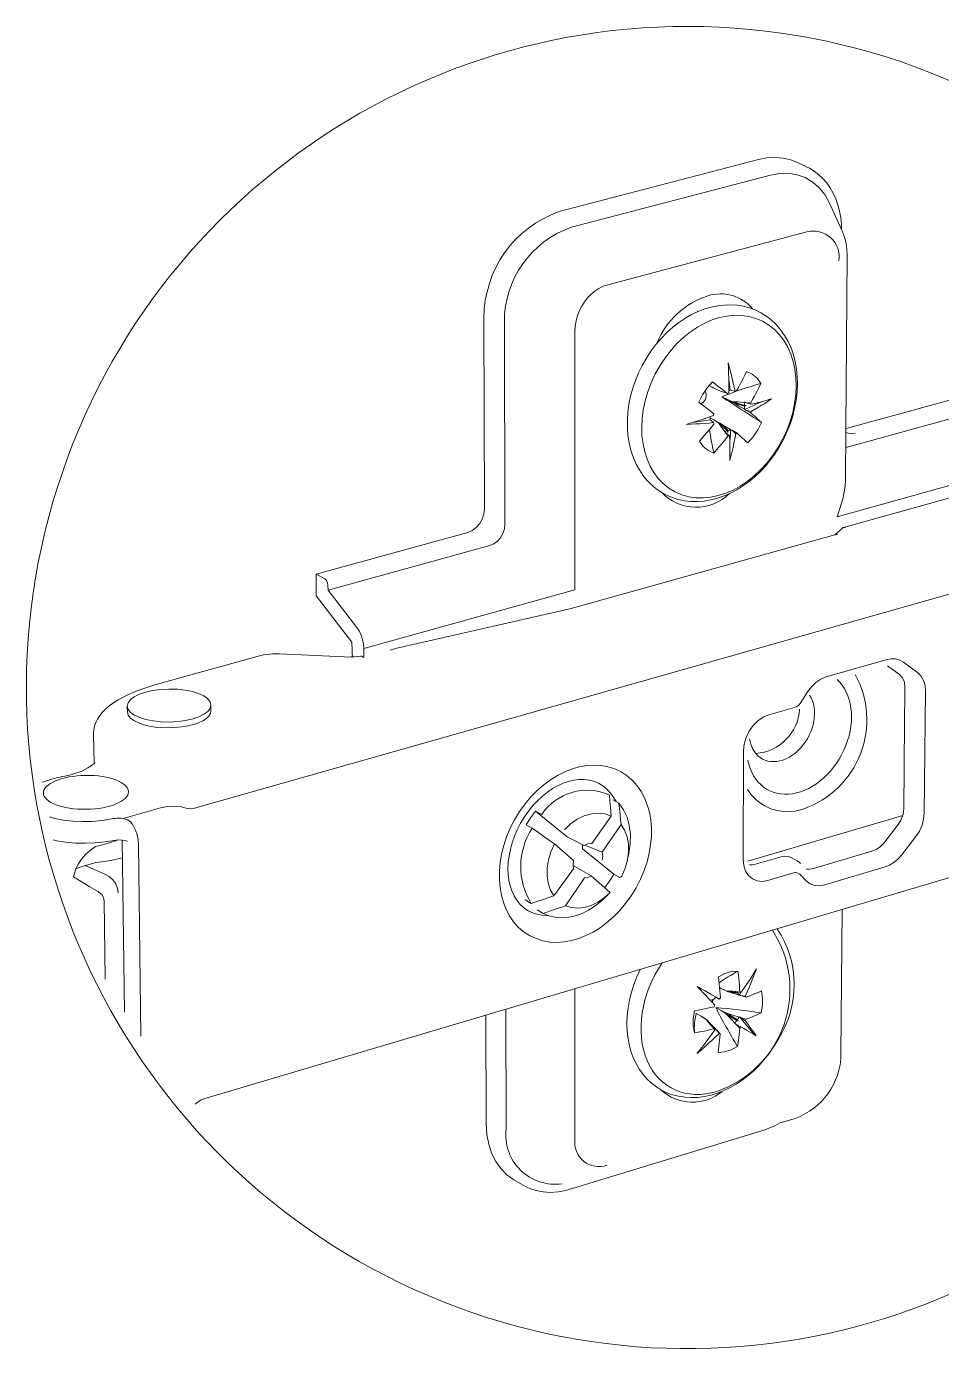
# Model space of a CAD drawing. Header units: metres. Extents: x -11.5 to 7.4, y -3.8 to 5.9.
# Drawn here: x 5.1606 to 5.2639, y -2.3535 to -2.2043 of the extents above; entities that cross this region are included whole.
import ezdxf

# ---------------------------------------------------------------- set-up
doc = ezdxf.new("R2010")
doc.units = ezdxf.units.M
doc.header["$MEASUREMENT"] = 0
doc.layers.add('PDF22_Geometry_Num_Penna__7_Num_Penna__7', color=7, linetype='Continuous', lineweight=18)

msp = doc.modelspace()

# ---------------------------------------------------------------- linework, layer by layer
at = {"layer": 'PDF22_Geometry_Num_Penna__7_Num_Penna__7', "color": 7, "linetype": 'Continuous', "lineweight": 18, "flags": 128}
for points in [[(5.309429101466435, -2.28652973230662, 0.02552120501062965), (5.309814852431836, -2.27890316544926, 8.3911293102145), (5.301573539220083, -2.312986540184213)], [(5.210421816424319, -2.261403830890151), (5.210915675940534, -2.261198670344858), (5.211371451762711, -2.26085591709853), (5.211763345259406, -2.260407512313908), (5.212060643774144, -2.259886625659991), (5.212247376725548, -2.259317827261962), (5.212302659507213, -2.258749028863935), (5.212247253874921, -2.23719820351248, -0.3195067604526954), (5.220753431213893, -2.225188326322155), (5.243226496214163, -2.219328351465584)], [(5.212899836399831, -2.262885900841297), (5.213355612222006, -2.262700396396153), (5.213773304350148, -2.262393269831343), (5.214118514608995, -2.262002604840904), (5.214380186442211, -2.261533315449875), (5.214548491799729, -2.261012428795957), (5.214603774581393, -2.260471886041892), (5.214548860351609, -2.237636043143272, -0.3194679545841014), (5.222114001896005, -2.226959095244224), (5.244596894946342, -2.221070864743689)], [(5.222495453089497, -2.23869943816127), (5.222533536783533, -2.238110983663094), (5.22263673130931, -2.23750533007729), (5.222792751604233, -2.236937760185521), (5.223028624806005, -2.236371418800011), (5.223287839626705, -2.235865274221205), (5.223594966191515, -2.235381242755065), (5.223940176450363, -2.23493529498296), (5.224321013390725, -2.234543401486263), (5.224750990581461, -2.23417853512727), (5.225196938353566, -2.233882465118792), (5.225700625919853, -2.233622021791834), (5.226214141536213, -2.233445116890504), (5.248704405624109, -2.227489318545711, -0.538307408949159), (5.252319899545059, -2.230751002663992)], [(5.242609908922651, -2.236203973396877, 0.305698458338222), (5.237496865871694, -2.234701510241825, 0.2206795742495322), (5.231795122621312, -2.240014185559908)], [(5.242024402839496, -2.251277253795241), (5.242638655969115, -2.250605260871436), (5.24316199963555, -2.249832530434376), (5.243572320726136, -2.248993460659314, -0.004651419292253984), (5.239099452286872, -2.246087920505588), (5.23972316491469, -2.246403646614212), (5.239629798438987, -2.246365562920175)], [(5.24200523814185, -2.290419060272745, 0.3509979152321566), (5.24826767164895, -2.29261698082115, 0.4649187037788237), (5.254155902149485, -2.277421586900618)], [(5.247867055757812, -2.281361160772746, -0.3768416921457132), (5.242926617836281, -2.286347299127122), (5.242593692640027, -2.285870638698537), (5.242350448400698, -2.285310439844323), (5.242201799143329, -2.284677759120815)], [(5.224405411770736, -2.296501640463491), (5.226622865568665, -2.293428532056004), (5.226577410837072, -2.292897817352012), (5.226522128055406, -2.292326561941465), (5.226464388261222, -2.291712308811846), (5.226399277429481, -2.291051372444376, 0.3694348428056833), (5.21876853365084, -2.293248678739651), (5.218078113133149, -2.292866613293028), (5.2216481523225, -2.295737632420869)], [(5.222346066728372, -2.299352020686178), (5.220120013386632, -2.302425743346795), (5.219561043038679, -2.3026124762982), (5.218956617959133, -2.302818865349752), (5.218294453085402, -2.303032625438859), (5.21758560497382, -2.303266041628115, -0.2916424093685726), (5.217686956740208, -2.29478615432309), (5.218387205307975, -2.295280013839303), (5.219040770637889, -2.29573701816774), (5.219645195717435, -2.296155938802141), (5.220203920364138, -2.296547586597586), (5.222356263330324, -2.298430886693)], [(5.245676383396336, -2.328048698395751), (5.247372704839094, -2.327525723281193, 0.3131476000605552), (5.252543487684232, -2.320286627297999), (5.252663881297638, -2.303945037037596)], [(5.226137851297516, -2.332828324847948, -0.5593269646315887), (5.222514617787141, -2.329874627248859), (5.222514617787141, -2.312899127758689)], [(5.221070631530029, -2.33491346852175, -0.4960148738410002), (5.214754880851279, -2.328672656724819), (5.214726625207318, -2.315209456629814)], [(5.236013813115541, -2.315384518771756), (5.235874991908247, -2.316262900747112), (5.235865163858174, -2.317099513509654), (5.236003985065466, -2.317884529009308, -0.07732258184840334), (5.236210619818269, -2.315674814800814), (5.236824872947892, -2.316029853109735)], [(5.239591469043697, -2.315742259794446), (5.239025127658188, -2.315367565385378), (5.238408417516052, -2.315014984088976, 0.01650723422357851), (5.240868009897675, -2.319427164319035), (5.240925749691858, -2.319058612441263), (5.240971204423449, -2.318719544713713), (5.241009288117485, -2.318405047111348), (5.241044914799003, -2.318079492952649), (5.241084226999298, -2.317728140162507), (5.241119853680818, -2.317344846209624), (5.241175136462481, -2.317277278365366), (5.241242581456113, -2.317212536085504), (5.241577963664888, -2.317400497543168), (5.241875262179622, -2.317565117381906), (5.242136934012843, -2.317728508714385), (5.242396148833542, -2.317872243946716), (5.242677476766907, -2.318030721254158), (5.242964947231568, -2.318201483624192), (5.242768386230093, -2.317911556147012), (5.242574282241129, -2.317630228213645), (5.242386320783465, -2.317371013392946), (5.242192216794507, -2.317109341559728), (5.2419784567054, -2.31683169914514), (5.241736440972328, -2.316514744530255)], [(5.241820470800462, -2.316346684873992), (5.242137425415345, -2.316223834248068), (5.24243472393008, -2.316104669140922), (5.242706223813371, -2.315991646565072), (5.242965438634073, -2.315881081001741), (5.243243081048661, -2.315758230375816), (5.243552664625989, -2.315619409168522, 0.01176958535522304), (5.238408417516052, -2.315014984088976)]]:
    msp.add_lwpolyline(points, format="xyb", dxfattribs=at)
for points in [[(5.247698996101549, -2.219684004027633), (5.246878353920376, -2.219355992856416), (5.246012257007612, -2.219160660361197), (5.245108076400813, -2.219086949985642), (5.244167040606234, -2.219142232767308), (5.243226004811659, -2.219328965718713)], [(5.248733152670574, -2.220186094535785), (5.247698750400298, -2.219683635475755)], [(5.248733275521204, -2.220186463087662), (5.24897529125427, -2.220308085207327), (5.249515834008337, -2.220631182353507), (5.25002689261218, -2.221025532862723), (5.250501096028247, -2.221471480634826), (5.250931073218981, -2.221965340151041), (5.25132173820942, -2.22251571095518), (5.251668176974524, -2.223110307984652), (5.251955647439186, -2.22374421721442), (5.252197663172257, -2.224414981631964), (5.252385624629921, -2.22513242928736), (5.252524445837214, -2.225879361092977), (5.25259815621277, -2.226649634517521), (5.252617812312916, -2.227230717978141), (5.251218543683644, -2.224185250961486)], [(5.251219035086146, -2.224185250961486), (5.250717804532375, -2.223281070354687), (5.250093723352682, -2.222496054855032), (5.249356619597139, -2.22185354608145), (5.248517549822081, -2.221360915071495), (5.247614597721538, -2.221035360912797), (5.246645306282998, -2.220874426592836), (5.245630560112867, -2.220885483149169), (5.244596157842587, -2.221070987594314)], [(5.252682677443405, -2.227370521990442), (5.252617566611665, -2.227230472276889)], [(5.252682800294028, -2.227370399139816), (5.252805650919953, -2.227657869604479), (5.252914987977027, -2.227955168119215), (5.253063637234394, -2.228468683735576), (5.25316683176017, -2.229000626945827), (5.253222114541835, -2.229542398206152), (5.253241770641987, -2.230090311997773), (5.253093121384616, -2.249693586376456)], [(5.246038669892185, -2.250912510286873), (5.246448990982772, -2.250057469930442), (5.246794201241618, -2.249182773473864), (5.247091499756353, -2.248287192410878), (5.247315087895535, -2.247383011804077), (5.247483393253052, -2.246487430741093), (5.247586587778828, -2.245593078184366), (5.247634499522938, -2.244707325171455), (5.24761484342279, -2.243843685271209), (5.24753130499716, -2.242984959396001), (5.247382655739795, -2.242155717671014), (5.247176266688241, -2.241346132046175), (5.246907223817468, -2.240570944596596), (5.246571841608695, -2.239853496941199), (5.246187319149556, -2.239164304929766), (5.245734000339896, -2.238531624206258), (5.245240140823681, -2.237952997758156), (5.24470696910717, -2.237451767204387), (5.244128342659067, -2.237005819432283), (5.243504261479375, -2.236611468923067), (5.242851924655719, -2.236295742814443), (5.242202044844582, -2.236053727081373), (5.241520223870703, -2.235875593673783), (5.240812604265383, -2.235765028110451), (5.240104984660059, -2.23571711636634), (5.239377708954589, -2.235735543960229), (5.238641833705307, -2.235820310892117), (5.237907186962278, -2.235970188655743), (5.237179911256812, -2.236182720238592), (5.236424379907378, -2.236472647715773), (5.23567990511428, -2.2368154009621), (5.23495385791507, -2.23723555010276), (5.23492437376485, -2.237255206202908)], [(5.23638813897273, -2.236492058114669), (5.236359883328767, -2.236434318320485), (5.23634022722862, -2.236380264045078)], [(5.234924496615474, -2.237254960501657), (5.234254960704188, -2.23770090827376), (5.233554712136423, -2.238252507584159), (5.232885176225137, -2.23884833311989), (5.232241438945293, -2.239500669943546), (5.231644384903305, -2.240198461498794), (5.23108541455535, -2.240946621810671), (5.230574355951505, -2.241727951791547), (5.230108752079255, -2.242548593972719), (5.22969843098867, -2.243385206735261), (5.229333564629675, -2.244251303648024), (5.229036266114939, -2.245137056660937), (5.228794250381869, -2.246038780255218), (5.228606288924205, -2.246934361318204), (5.228487123817057, -2.24782871387493), (5.228431841035395, -2.248734122987989), (5.228439212072947, -2.249618647494642), (5.228449040123023, -2.249832407583749)], [(5.222505035438317, -2.267881252992616), (5.222495207388246, -2.238699315310644)], [(5.239891101720326, -2.24564872951791), (5.239891101720326, -2.245044304438364), (5.239891101720326, -2.244493933634224), (5.239881273670251, -2.243973046980307), (5.239862846076363, -2.243452160326389), (5.23983581893866, -2.242872305372028), (5.239797735244624, -2.242248224192335), (5.239966040602139, -2.242836678690511), (5.240104861809435, -2.243375992938317), (5.240233854966654, -2.243867395442013), (5.240346877542503, -2.244353883920671), (5.240467271155909, -2.244868628043293), (5.240590121781835, -2.245444797478876)], [(5.239881765072754, -2.244093440593713), (5.240050070430273, -2.245321946852953), (5.240010758229976, -2.245379686647136)], [(5.240589630379329, -2.245444551777624), (5.240663340754885, -2.24543472372755), (5.240738279636696, -2.24543472372755), (5.24096186777588, -2.245044058737112), (5.241158428777355, -2.244681649390636), (5.241332876666171, -2.244354866725679), (5.241511010073758, -2.244019484516906), (5.241697743025162, -2.243657075170431), (5.241894304026642, -2.2432541251174)], [(5.241894304026642, -2.243253265163019), (5.24252821325641, -2.243553020690273), (5.243068756010475, -2.244008796512451), (5.243504875732505, -2.244597251010627), (5.243310771743545, -2.244998972557398), (5.243122810285881, -2.245369981447688), (5.24294590538455, -2.245705363656461), (5.242767771976961, -2.246032146321418), (5.242573667988003, -2.24638472761782), (5.242359907898893, -2.246775392608258)], [(5.253093367085869, -2.249693832077707), (5.253111794679755, -2.249693832077707), (5.253128993767387, -2.249684004027633), (5.274829328330592, -2.2437294341891)], [(5.238046131020202, -2.244400567158522), (5.237431877890579, -2.2450823881324), (5.23689870617407, -2.245855118569462), (5.236488385083485, -2.246691731332004)], [(5.237179911256812, -2.245417770341172), (5.237318732464106, -2.245686813211946), (5.237338388564252, -2.246032023470792), (5.237235194038476, -2.246384604767194), (5.237021433949369, -2.246684360294449), (5.236741334522261, -2.246888292333482)], [(5.237635809929616, -2.244829930096127), (5.238111241851941, -2.245071945829197)], [(5.238175984131804, -2.245091970481222), (5.238110873300064, -2.245072314381074), (5.237997850724213, -2.245007203549335)], [(5.23799821927609, -2.245007694951838), (5.238698467843856, -2.245350448198166)], [(5.239740118301066, -2.245732145092912), (5.239442819786328, -2.245499957409915), (5.239173776915555, -2.245275140764475), (5.238912105082338, -2.245072437231701), (5.23865043324912, -2.244875876230222), (5.238372790834532, -2.2446535165973), (5.238046008169574, -2.244400444307896)], [(5.238698836395734, -2.245350571048792), (5.238986306860395, -2.245456222587087), (5.2393327456255, -2.245575387694233)], [(5.239303138624654, -2.245547623452774), (5.239416161200504, -2.245612734284514), (5.239740486852943, -2.24573189939166)], [(5.239891347421578, -2.245389023294706), (5.239956458253317, -2.245379195244633), (5.240011741034984, -2.245379195244633)], [(5.240049701878396, -2.245321946852951), (5.240170095491798, -2.24538951469721)], [(5.240589507528703, -2.245444183225746), (5.240169358388044, -2.245388900444081)], [(5.253074325238851, -2.25178843524971), (5.253231574040033, -2.251768779149562), (5.253409707447622, -2.251733152468045), (5.276189899012698, -2.245456713989591)], [(5.236488876485991, -2.246691977033255), (5.236808288113391, -2.246945049322659), (5.237095758578054, -2.247167408955582), (5.23735743041127, -2.247371340994615), (5.237616645231968, -2.247577730046168), (5.237888145115264, -2.247792718641534), (5.238185443629998, -2.24802613483079)], [(5.240431153071889, -2.246786694865843), (5.239630166990864, -2.246365317218924)], [(5.240337540894934, -2.246655858949234), (5.239723287765313, -2.24640401516609)], [(5.239891347421578, -2.24564811526478), (5.239816408539765, -2.245686198958817), (5.239740241151692, -2.245731653690408)], [(5.241623664097732, -2.246720846930348), (5.241258797738736, -2.246692591286386), (5.240925872542483, -2.246672935186238), (5.240337418044307, -2.246655736098608)], [(5.240337786596186, -2.246656104650486), (5.240971695825952, -2.246852665651964), (5.241662116343646, -2.247063968728554), (5.241837792738718, -2.247063968728554)], [(5.240431153071889, -2.246786326313965), (5.241017150557544, -2.246963231215296), (5.241662116343646, -2.247159792216774), (5.241662116343646, -2.247325640561771), (5.241642460243499, -2.247492717413028)], [(5.240431521623766, -2.246786940567095), (5.240980663921643, -2.247102666675719), (5.241642828795374, -2.247493331666158), (5.241678455476896, -2.247522815816379)], [(5.241661747791767, -2.246663107136163), (5.241623664097732, -2.246720846930348), (5.241649462729177, -2.246889152287864), (5.241661747791767, -2.247063600176676)], [(5.241837301336211, -2.247063968728554), (5.241661624941141, -2.247159792216774)], [(5.241662116343646, -2.24666322998679), (5.24178250995705, -2.246730797831048)], [(5.2436536478405, -2.246629568915286), (5.241679438281901, -2.247522692965753)], [(5.24236027645077, -2.246775884010762), (5.24178165000267, -2.246730429279169)], [(5.2417822642558, -2.246730429279169), (5.242386689335346, -2.246934361318204), (5.242369490247716, -2.246853279905094), (5.242360890703901, -2.246775884010762)], [(5.242386566484718, -2.246934729870082), (5.242834971269341, -2.246833992356823), (5.243217036715963, -2.246738168868603), (5.243579446062441, -2.24664603089916), (5.243934484371362, -2.246552664423458), (5.244306721767909, -2.24645315541646), (5.244697386758348, -2.246330304790536), (5.244306721767909, -2.246588291104976), (5.243934484371362, -2.246833992356823), (5.243579446062441, -2.247056351989746), (5.24322686476604, -2.247270112078854), (5.242844799319418, -2.247493700218035), (5.242396394534794, -2.247745544001179)], [(5.238165664679224, -2.249012748207586), (5.237626350431418, -2.249060659951695), (5.23712511987765, -2.249096286633213), (5.236657058992879, -2.249135598833509), (5.236171799020479, -2.249161397464953), (5.235642312822749, -2.249189653108915), (5.235063686374644, -2.249216680246619), (5.235642312822749, -2.249050831901622), (5.236163199476664, -2.248882526544106), (5.236649687955325, -2.248725277742923), (5.237115291827575, -2.248575399979296), (5.237606694331269, -2.248398495077965), (5.238157065135409, -2.248200705570228)], [(5.237756080692394, -2.248695302190197), (5.237794164386429, -2.248649847458606), (5.237774508286282, -2.248499969694978), (5.237756080692394, -2.248342720893796)], [(5.237765417339963, -2.248480682146708), (5.238175738430551, -2.248695670742075), (5.238724880728428, -2.249040881000921)], [(5.238185320779371, -2.24802613483079), (5.238165664679224, -2.248110901762677), (5.238157065135409, -2.248201811225861)], [(5.241791600903369, -2.247586943843112), (5.241678578327519, -2.247523061517631)], [(5.241791232351494, -2.247587558096241), (5.242369858799593, -2.247920483292495), (5.242387057887223, -2.247829573829311), (5.242395657431036, -2.247746035403683)], [(5.242396271684166, -2.247745912553057), (5.24179184660462, -2.247587435245615)], [(5.243572075024884, -2.248992969256811), (5.243365685973332, -2.248807464811666), (5.243171581984372, -2.248633016922854), (5.242993448576781, -2.248463483059079), (5.242806715625377, -2.248295177701563), (5.242602783586346, -2.248119501306492), (5.242369367397091, -2.247920483292495)], [(5.235845876309902, -2.248983509758615), (5.237756203543018, -2.248696039293953)], [(5.238184952227494, -2.252443720488388), (5.237552271503986, -2.252143964961134), (5.237001900699848, -2.251688189138956), (5.236563323965301, -2.25110096314704), (5.236870450530107, -2.250755752888194), (5.237151778463472, -2.250437569767051), (5.23741222179043, -2.250139042746055), (5.237655466029763, -2.249842972737579), (5.23791468085046, -2.249524789616436), (5.238204608327642, -2.249170979813775)], [(5.237700675060102, -2.249796780902231), (5.237775613941915, -2.250250099711891), (5.237868980417616, -2.250811527072363), (5.237932862743099, -2.251148137787395), (5.237997973574837, -2.251519146677685), (5.238083969012985, -2.251946666855901), (5.238185935032501, -2.252442983384633)], [(5.237755834991141, -2.248695425040823), (5.237878685617066, -2.248760535872563)], [(5.237878685617066, -2.248759675918182), (5.238166156081727, -2.249012748207584), (5.238185812181875, -2.249096286633213), (5.238204239775765, -2.249169997008768)], [(5.23822365017466, -2.248724786340419), (5.238873529985797, -2.249067539586747)], [(5.238725126429681, -2.249041126702173), (5.239024881956938, -2.249471103892906), (5.239200558352008, -2.249713119625977), (5.239406947403561, -2.24998216249675)], [(5.239406333150431, -2.249981671094247), (5.239564810457871, -2.249964472006618), (5.239723287765313, -2.249923931300063), (5.239190116048803, -2.24945832742781), (5.238725740682813, -2.249040635299669)], [(5.23976947960066, -2.250113735517115), (5.239797735244624, -2.249899975428008), (5.239312475272225, -2.249458941680941), (5.238873898537674, -2.249067048184243)], [(5.238873898537674, -2.249067416736121), (5.239425497848075, -2.249394199401078), (5.240085205709287, -2.249776264847702)], [(5.239490854381065, -2.250092113806953), (5.239377831805218, -2.250038059531546), (5.239406087449179, -2.249981548243621)], [(5.239768988198158, -2.250113489815863), (5.239723533466567, -2.249924299851941)], [(5.240085697111789, -2.249776387698328), (5.239946875904494, -2.249842727036327), (5.239798226647128, -2.249900466830511)], [(5.239994541947352, -2.25115489457182), (5.240123535104575, -2.249813365736731)], [(5.240244051568604, -2.249872456887801), (5.2401236579552, -2.249813488587357)], [(5.25309299853399, -2.249693586376456), (5.253047543802397, -2.255562160776842)], [(5.238185443629998, -2.252442983384633), (5.23849257019481, -2.252086716569454), (5.238772669621914, -2.251778361498384), (5.239015913861245, -2.251481062983649), (5.23926775764439, -2.251181307456394), (5.239535572008903, -2.250856981803955), (5.239816899942268, -2.250514228557627), (5.239891838824082, -2.250504400507554), (5.239965549199638, -2.250504400507554)], [(5.239965672050262, -2.250504646208805), (5.239490240127937, -2.2500918681057)], [(5.239490608679814, -2.2500918681057), (5.239817391344772, -2.250514474258879)], [(5.240672923103705, -2.250290517567819), (5.240570957084188, -2.250848259409514), (5.240467762558414, -2.251342118925729), (5.240365796538898, -2.251797894747907), (5.240254002469305, -2.252256127582603), (5.240123780805826, -2.252757358136372), (5.239982502586013, -2.253280701802808), (5.240002158686162, -2.25279421332415), (5.240010758229976, -2.252329837958157), (5.240010758229976, -2.251902317779942), (5.240002158686162, -2.251480940133022), (5.239994787648605, -2.251015336260771), (5.239965303498385, -2.250504277656928)], [(5.24082230946483, -2.250207101992817), (5.241045897604012, -2.250411034031851), (5.241252286655564, -2.250586710426922), (5.241446390644525, -2.250755015784438), (5.241623295545855, -2.250912264585621), (5.241811257003516, -2.251090397993211), (5.242025017092626, -2.251277130944615)], [(5.254155902149485, -2.250207101992817), (5.253800863840565, -2.250262384774483), (5.253458110594236, -2.250232900624262), (5.253138698966834, -2.25012110655467)], [(5.25209483719836, -2.25963195631245), (5.280290284354161, -2.251787943847207)], [(5.253047420951772, -2.25556252932872), (5.253009337257735, -2.256176782458339), (5.252915970782034, -2.256819291231921), (5.252785749118555, -2.257453200461689), (5.252617443761039, -2.258106765791605), (5.252395084128116, -2.258821756434482), (5.252095328600861, -2.25963257056558)], [(5.26914502986909, -2.256289805034189), (5.252821867202577, -2.260836506699634), (5.252756756370836, -2.260862305331079), (5.25270147358917, -2.260911445581448)], [(5.210421939274942, -2.261404322292655), (5.19330639007122, -2.266100901721727), (5.194302708647463, -2.266650044019607)], [(5.222075549650091, -2.269975979015246), (5.251852084361532, -2.261657763133936)], [(5.252701350738544, -2.260911445581448), (5.251852452913411, -2.261657148880806), (5.251920020757668, -2.26163503576814)], [(5.252142748942468, -2.261646338025725), (5.25202972636662, -2.261629138938096), (5.251919160803288, -2.261635281469392)], [(5.253037715752324, -2.260846703301587), (5.252934521226548, -2.260827047201438), (5.252821498650698, -2.260836875251512)], [(5.212899590698578, -2.262885655140046), (5.194647673205058, -2.267907788727816), (5.194637845154984, -2.267374617011306)], [(5.277353540141451, -2.264786031472463), (5.179591469043698, -2.292504818199681)], [(5.193306021519343, -2.266101147422979), (5.193325677619491, -2.268550788903902), (5.197349035618499, -2.273768254986892)], [(5.194302217244958, -2.266650412571485), (5.194470522602478, -2.266818717929), (5.194589687709621, -2.267080389762218), (5.194637599453733, -2.267375231264436)], [(5.197908497368958, -2.272128936234563), (5.194648041756937, -2.267907788727816)], [(5.222505403990198, -2.267881375843242), (5.19869081015484, -2.274504253086802), (5.198655183473324, -2.273999337014255), (5.198551988947548, -2.273488278410412), (5.198383683590029, -2.272984590844123), (5.198167466488405, -2.272518986971871), (5.197908251667705, -2.272128321981433)], [(5.201654090102751, -2.274681403689385), (5.202054583143262, -2.274578209163608), (5.202409621452183, -2.274475014637833), (5.202753603204771, -2.274393933224723), (5.203108641513692, -2.274296881230243), (5.203489478454056, -2.274205971767059), (5.203907170582198, -2.274112605291357), (5.222075549650091, -2.269976224716498)], [(5.197395104603221, -2.275444797478876), (5.197369305971776, -2.275099587220029), (5.197359477921704, -2.274765433517516), (5.197349649871628, -2.273767886435015)], [(5.175109141106237, -2.278604392727014), (5.186895430157382, -2.275334109064918)], [(5.186895061605503, -2.275333371961163), (5.187053538912943, -2.275287917229571), (5.187380321577901, -2.275220349385313), (5.187715703786674, -2.275166295109906), (5.18806091404552, -2.275129439922129), (5.188423323391996, -2.275099955771907), (5.188788189750991, -2.275088899215574), (5.189150599097465, -2.275099955771907), (5.196463896858717, -2.275445166030754)], [(5.198337983157186, -2.275353028061311), (5.197973116798192, -2.275405853830458), (5.19759227985783, -2.27543410947442), (5.197210214411207, -2.275453765574568), (5.196835520002137, -2.275463593624642), (5.196464511111849, -2.275445166030754)], [(5.198486755265181, -2.275389023294706), (5.19845849962122, -2.275371824207078), (5.198429015470996, -2.275360767650743), (5.198411816383368, -2.275360767650743), (5.198383560739405, -2.275353396613188), (5.198363904639256, -2.275353396613188), (5.198338106007814, -2.275353396613188)], [(5.198486632414555, -2.275389146145332), (5.198700392503664, -2.275511996771256), (5.198690564453587, -2.27450462163868)], [(5.250875913287942, -2.277709303066532), (5.257743263277089, -2.275752292595563)], [(5.257743017575836, -2.275751924043686), (5.258244248129607, -2.275659786074243), (5.258729508102007, -2.27567944217439), (5.259185283924182, -2.275802292800315), (5.259585776964697, -2.276032023470792)], [(5.257807882706327, -2.276452172611452), (5.259159239591487, -2.277448491187695)], [(5.259585776964697, -2.276032146321418), (5.261179149582931, -2.277216426355325)], [(5.248769147903971, -2.279396656413597), (5.24920772463852, -2.278818029965495), (5.249718783242363, -2.278322941943022), (5.250287581640391, -2.277951933052732), (5.250876036138568, -2.277708688813402)], [(5.259158748188986, -2.27744775408394), (5.259494130397757, -2.277811391936674), (5.259698062436792, -2.278296651909074), (5.259763173268531, -2.278862993294583)], [(5.261179026732304, -2.277216917757829), (5.261572148735262, -2.277597754698192), (5.261860847706181, -2.278100213758222), (5.262037752607513, -2.278688668256398), (5.262093035389178, -2.279339776573794)], [(5.248006122666357, -2.280587447530678), (5.248769025053347, -2.279397024965475)], [(5.259727423736388, -2.282582541695682), (5.259753222367831, -2.279739778211803)], [(5.259753713770333, -2.279739163958673), (5.259763541820409, -2.278863238995835)], [(5.262093158239805, -2.279339285171291), (5.261951880019991, -2.293072756643328)], [(5.171987506701511, -2.280997154368134), (5.171997334751582, -2.28165071969805)], [(5.181426857395001, -2.280886097402298), (5.181436685445075, -2.281538434225955)], [(5.244390260193537, -2.281985119101814), (5.247307962559232, -2.281158334389346)], [(5.247307962559232, -2.281157842986843), (5.247567177379933, -2.281036220867178), (5.247809193113, -2.280850716422032), (5.24800575411448, -2.280587816082556)], [(5.171997089050331, -2.281650351146172), (5.172090455526034, -2.282013988998907), (5.172361955409327, -2.282356742245235), (5.172807903181431, -2.282674925366377)], [(5.24155892181787, -2.286020885014042), (5.241633860699682, -2.285283781258498), (5.241846392282532, -2.284536849452881), (5.242183002997564, -2.283841514910152), (5.242628950769667, -2.28319654912405), (5.243170722029991, -2.282657234876244), (5.243766547565723, -2.282249370798177), (5.244390628745414, -2.28198524195244)], [(5.259679389141651, -2.287977035530629), (5.259727300885759, -2.282582664546308)], [(5.168195967833618, -2.285786854571657), (5.168167712189655, -2.284156626765646), (5.168167712189655, -2.284127142615424)], [(5.168196459236123, -2.28575933603145), (5.168168203592161, -2.284126651212921)], [(5.168241913967714, -2.287501972160181), (5.168196459236123, -2.285786977422283), (5.168196459236123, -2.28575995028458)], [(5.241503761886831, -2.298308404618954), (5.241559044668495, -2.286020885014042)], [(5.167524589162944, -2.287977035530629), (5.167207634548062, -2.288163768482034), (5.166845225201586, -2.288338216370846), (5.166425076060927, -2.288506521728361), (5.165960700694932, -2.288657627998248), (5.165455784622385, -2.288797677711801), (5.164926298424655, -2.288907014768873), (5.164712538335545, -2.288954926512984)], [(5.16824203681834, -2.287501357907051), (5.168103215611046, -2.287604552432827), (5.167909111622087, -2.287733545590048), (5.167730978214495, -2.287846568165898), (5.167524589162944, -2.287976789829377)], [(5.168335648995294, -2.287417328078919), (5.168307393351331, -2.287455411772956), (5.168242282519591, -2.287500866504548)], [(5.258999902329665, -2.294358388443622), (5.259336513044696, -2.293806789133224), (5.259558872677619, -2.293204821066196), (5.259633811559434, -2.292590567936577), (5.259679266291027, -2.287977526933132)], [(5.164712538335545, -2.288955417915487), (5.164014746780298, -2.289094239122781), (5.163352581906567, -2.289272372530371), (5.16273832877695, -2.28946647651933), (5.162418917149544, -2.289600383701588)], [(5.227162302667095, -2.291777173942334), (5.226771637676658, -2.291143264712566), (5.226306033804406, -2.290574466314539), (5.225785147150487, -2.290092891860917), (5.225188093108498, -2.289708369401775)], [(5.180625502762098, -2.325337262230983), (5.294254960704187, -2.291611079896085)], [(5.226790433822423, -2.291573119052674), (5.227479625833857, -2.291956413005557)], [(5.171541190377527, -2.29368000728727), (5.175742681784127, -2.292494498747104), (5.176488385083486, -2.292326193389588), (5.177232859876584, -2.292281967164255), (5.177952764544498, -2.292337249945921), (5.178632128505859, -2.292504326797178)], [(5.179591346193073, -2.292504695349055), (5.179097486676859, -2.29257840572461), (5.178631882804606, -2.292504695349055)], [(5.218078113133149, -2.292866613293028), (5.217501943697567, -2.293603717048571), (5.216998256131276, -2.294404703129595)], [(5.226622497016784, -2.2934280406535), (5.225924705461537, -2.293173739857837), (5.225170402618364, -2.293082830394654), (5.224376787574897, -2.293146712720134), (5.223568430456318, -2.293380128909389), (5.222776043919106, -2.293772022406087), (5.222020512569674, -2.294303965616337), (5.221322721014426, -2.294963673477549)], [(5.225588463298383, -2.297487762437783), (5.227730978214497, -2.294368585045574), (5.227675695432831, -2.293829270797767), (5.227620412651165, -2.293248187337147), (5.227552844806906, -2.292633934207527), (5.227479134431354, -2.291957027258686)], [(5.228589949790958, -2.297638868707669), (5.228748427098401, -2.296546726643205), (5.228768083198547, -2.295484068728963), (5.228645232572621, -2.294479150608905), (5.228393388789478, -2.293538114814328), (5.227992895748967, -2.292691674001712), (5.227479380132603, -2.291957027258686)], [(5.261951634318738, -2.293073002344579), (5.261876695436927, -2.293753594812198), (5.26169241949804, -2.294442786823631), (5.261395120983305, -2.295112322734917), (5.260994627942793, -2.295719204826981)], [(5.17020961244314, -2.29373516721831), (5.169165382122785, -2.293903472575826), (5.16807446856458, -2.294006667101602), (5.16695652786867, -2.294032465733046), (5.165857014766654, -2.293987011001454), (5.164796813864928, -2.29386416037553), (5.163807866326241, -2.29367005638657), (5.163226782865621, -2.293504208041572)], [(5.171541190377527, -2.293679884436644), (5.171299174644458, -2.293660228336496), (5.171075586505276, -2.293650400286422), (5.17086182641617, -2.293660228336496), (5.170655437364616, -2.29367005638657), (5.170441677275511, -2.293697083524274), (5.170209489592512, -2.29373516721831)], [(5.173244268604712, -2.296585424590371), (5.173198813873119, -2.296065766442713), (5.17309807635986, -2.295541194270017), (5.172928542496088, -2.2950203076161), (5.172704954356906, -2.294543647187515), (5.172546477049465, -2.294304088466963), (5.172378171691946, -2.294107527465485), (5.172201266790617, -2.29395519268934), (5.172015762345472, -2.293838484594712), (5.171803230762626, -2.29374511811901), (5.171541558929405, -2.29368000728727)], [(5.216998378981906, -2.294405071681473), (5.217687570993338, -2.294785908621837)], [(5.2278077598557, -2.300181262411165), (5.22817999725225, -2.299296737904513), (5.228431841035395, -2.298382729247638), (5.228551006142538, -2.297481005653357), (5.228542406598725, -2.296592795627927), (5.228402356885171, -2.295767239421718), (5.228122257458065, -2.2950203076161), (5.227731592467627, -2.294369199298703)], [(5.252757002072089, -2.29533738508161), (5.259511329485386, -2.293361947016753)], [(5.259000393732169, -2.294358879846126), (5.257378765469973, -2.296457168536906)], [(5.171393032522666, -2.29611797795873), (5.170943399231781, -2.296100778871101), (5.170497451459678, -2.296156061652767), (5.1694630491894, -2.296334195060357), (5.168373364137453, -2.296443532117429), (5.167255423441546, -2.296485301330243), (5.166147310795711, -2.296457045686281), (5.165064996781322, -2.296362450704319), (5.164040422561115, -2.296191688334285), (5.163622730432975, -2.296094636339805)], [(5.170972883382003, -2.296100533169849), (5.170535535153716, -2.296250410933477), (5.170125214063129, -2.29638923214077), (5.16973454907269, -2.296508397247917), (5.169334056032179, -2.296631247873841), (5.168885651247555, -2.296751641487246), (5.168402848287673, -2.296864664063096), (5.167786138145539, -2.29729464125383), (5.167255423441546, -2.297766387657378), (5.166816846706997, -2.298272532236185), (5.166444609310446, -2.298830274077879), (5.166137482745635, -2.299483839407794), (5.16592372265653, -2.300267626401189)], [(5.171392541120161, -2.296117732257478), (5.171745122416564, -2.296185300101736), (5.172016622299854, -2.296297094171328)], [(5.171589224972264, -2.309983391003009), (5.171392663970785, -2.296117240854974)], [(5.221648520874377, -2.295737386719618), (5.222550244468659, -2.296223875198277), (5.223539192007346, -2.29675090438349)], [(5.24204356753714, -2.298488503636559), (5.252757370623968, -2.29533738508161)], [(5.260994259390912, -2.295719327677607), (5.259372631128718, -2.297824987405944)], [(5.173530387712487, -2.318251852380821), (5.173245374260345, -2.296585915992875)], [(5.220204043214762, -2.296547340896335), (5.219803550174252, -2.297433093909246), (5.21953205029096, -2.29834710256612), (5.219383401033591, -2.299259882716735), (5.219373572983518, -2.300154235273461), (5.21949642360944, -2.300990848036003), (5.219748267392585, -2.301757435941769), (5.220120504789135, -2.302425743346795)], [(5.223361672852887, -2.296649306915851), (5.223371500902958, -2.296872895055033), (5.223361672852887, -2.297106311244288)], [(5.223361672852887, -2.297106434094915), (5.226893628348199, -2.299959025628869)], [(5.223539192007346, -2.296751150084742), (5.223975311729376, -2.296558274602042), (5.22440528892011, -2.296501763314116)], [(5.225598168497831, -2.29840496521093), (5.22564608024194, -2.297939361338678), (5.225588340447759, -2.297487271035278), (5.224573594277626, -2.297079406957211), (5.22364238653312, -2.296698570016847)], [(5.228422012985318, -2.298421181493552), (5.228590318342835, -2.297638623006417)], [(5.257378274067468, -2.296456677134403), (5.257006036670921, -2.296857170174915), (5.256595715580334, -2.29715446868965), (5.256149767808228, -2.29734857267861), (5.249327872550673, -2.29935226638743)], [(5.167236627295779, -2.298998210883517), (5.166677656947826, -2.299183715328662), (5.166192396975426, -2.299379047823882)], [(5.171419322556611, -2.298140713514568), (5.170488114812105, -2.298364301653749), (5.169481968185792, -2.298531378505006), (5.168429138321622, -2.298645629587116), (5.168391054627586, -2.298654229130931), (5.168316115745775, -2.298671428218559), (5.168056900925071, -2.298747595606632), (5.167676063984709, -2.298860618182482), (5.1672362587439, -2.298998210883517)], [(5.170972146278249, -2.302073776303523), (5.170898435902693, -2.301550432637087), (5.170694503863661, -2.301049202083318), (5.170375092236258, -2.300602025804954), (5.169947572058042, -2.300228559902146), (5.169453712541829, -2.299949688981298), (5.1672362587439, -2.298998825136647)], [(5.222301103399285, -2.298980274692132), (5.223287593925454, -2.299547844583901), (5.224350251839695, -2.300170697257335)], [(5.222346680981502, -2.29935226638743), (5.222301226249911, -2.298903861602808), (5.222356509031577, -2.298430886693001)], [(5.244287065667761, -2.300674876226127), (5.243662984488067, -2.300778070751903), (5.243078215508669, -2.300722787970237), (5.242545043792161, -2.300499199831056), (5.242099096020056, -2.300126962434506), (5.241772313355101, -2.299613446818144), (5.241568381316064, -2.298997965182265), (5.241503270484325, -2.298308773170832)], [(5.242909787300528, -2.298849438775523), (5.242564577041682, -2.298913321101003), (5.24222796632665, -2.29890349305093)], [(5.242910278703032, -2.29884894737302), (5.24580586795606, -2.298001278054145), (5.246198989959018, -2.297938624234923), (5.246571227355565, -2.297963194360107), (5.24690660956434, -2.298097101542365)], [(5.246907223817468, -2.298097224392991), (5.247605015372717, -2.298467004777022)], [(5.248006122666357, -2.298774008491206), (5.247931183784544, -2.298711354671985), (5.24785747340899, -2.298646243840245), (5.247773934983362, -2.298579904502246), (5.247689168051474, -2.298522164708062), (5.247605629625847, -2.298466881926397)], [(5.257527046175465, -2.299156565340333), (5.250707607930426, -2.301178686643041)], [(5.259372262576839, -2.297824987405944), (5.258971769536327, -2.298281991734381), (5.25851599371415, -2.298664057181004), (5.258030733741752, -2.298963812708259), (5.257527046175465, -2.299156688190959)], [(5.168794250381866, -2.30199883742171), (5.168707026437461, -2.301931269577451), (5.168623488011834, -2.301888271858378), (5.167702108317405, -2.301355100141868), (5.166790556673048, -2.300814557387802), (5.165924459760287, -2.300266643596182)], [(5.223594351938386, -2.300395882454654), (5.221442008972197, -2.303527344909455)], [(5.224350251839695, -2.300170328705458), (5.223968186393073, -2.300331263025418), (5.223594720490263, -2.300396373857157)], [(5.226492889606435, -2.302043677900171), (5.224350374690321, -2.300170205854831)], [(5.225869054127992, -2.301495518407299), (5.226418196425875, -2.3007510436142), (5.226893628348199, -2.29995988558325)], [(5.226893628348199, -2.299959148479494), (5.227582820359633, -2.300341213926118)], [(5.227582206106502, -2.300340722523615), (5.227649773950759, -2.300292810779504), (5.227705056732427, -2.300257184097986), (5.227760339514093, -2.30021787189769), (5.227808251258203, -2.300181016709913)], [(5.247185603335812, -2.299827206907252), (5.244287557070265, -2.300674876226127)], [(5.247883763442939, -2.299975979015246), (5.247679831403904, -2.299846985858026), (5.247447643720907, -2.299790474570101), (5.247185971887689, -2.299827329757878)], [(5.2486299581448, -2.300722296567734), (5.24788425484544, -2.299976593268375)], [(5.250707976482303, -2.301178195240537), (5.250119521984127, -2.301281389766314), (5.249560551636174, -2.301233478022203), (5.249056864069887, -2.301049202083318), (5.248630572397929, -2.30072241941836)], [(5.249328241102551, -2.29935226638743), (5.248975659806149, -2.29941737721917), (5.248639049091116, -2.299410006181615)], [(5.169379387913146, -2.302977834059698), (5.16930444903133, -2.302605596663148), (5.16911034504237, -2.302260386404302), (5.168793390427487, -2.301998714571083)], [(5.221442131822826, -2.303527099208203), (5.222114124746629, -2.303740859297311), (5.222831572402024, -2.303805970129051), (5.223584646738937, -2.303731031247237), (5.224350006138444, -2.303507443108055), (5.225103080475357, -2.30314503376158), (5.225830356180827, -2.302648717232847), (5.226492521054556, -2.302043063647042)], [(5.226276918206063, -2.302260263553675), (5.225700748770478, -2.302809405851556)], [(5.169506538310975, -2.311804651532332), (5.169378773660014, -2.302977834059698)], [(5.216897641468647, -2.302874516683295), (5.217586833480079, -2.303265181673733)], [(5.225701240172979, -2.302809774403433), (5.224900254091958, -2.303479310314719), (5.224052584773082, -2.304038280662672), (5.223166831760171, -2.304468257853407), (5.222272479203445, -2.304745900267994), (5.221386726190534, -2.304884721475289), (5.220520629277768, -2.304867522387659), (5.219699987096597, -2.304700445536402), (5.218937084709609, -2.304393318971593), (5.219634876264857, -2.304151303238522), (5.220288441594773, -2.303927715099341), (5.220883038624244, -2.303722554554049), (5.221442008972197, -2.303527222058829)], [(5.217166315787543, -2.304067027709139), (5.217919390124457, -2.304402409917912), (5.218740032305627, -2.304608798969463), (5.219597529674576, -2.304671452788685)], [(5.218248506951305, -2.304002162578651), (5.218937698962739, -2.304392827569089)], [(5.171663672451574, -2.315557246751805), (5.171588733569759, -2.309983513853636)], [(5.229912068227151, -2.310710543857853), (5.229892412127002, -2.310727742945483), (5.229511575186638, -2.31155698467047), (5.229174964471607, -2.312414482039419), (5.228897322057017, -2.313280578952182), (5.228673733917837, -2.31415650391502), (5.228515256610395, -2.315034885890376), (5.228412062084619, -2.315907125334437), (5.228373978390582, -2.316774450753459), (5.228383806440657, -2.316941527604716)], [(5.238708418744556, -2.311566935571169), (5.239433237437508, -2.311183641618286), (5.240178940736865, -2.310960053479105), (5.240906216442335, -2.310904770697439), (5.240961499224001, -2.311343347431988), (5.241009410968111, -2.311742611966241), (5.241045037649631, -2.312107478325235), (5.241074521799851, -2.31247111617797), (5.241100320431293, -2.312853181624593), (5.241138404125333, -2.313273330765253)], [(5.240906216442335, -2.310904770697439), (5.240664200709267, -2.311043591904734), (5.240440612570085, -2.311176270580731), (5.2400573186172, -2.311401087226172), (5.239750192052393, -2.311586591671317), (5.239490977231691, -2.311742611966241), (5.239267389092511, -2.311881433173534), (5.239080656141107, -2.312004283799459), (5.238782129120111, -2.312229100444899)], [(5.241258920589363, -2.313327876443163), (5.241595531304393, -2.312853673027097), (5.24189528683165, -2.312413867786289), (5.242163101196162, -2.312003546695703), (5.242434601079456, -2.311585854567562), (5.242713472000302, -2.311127621732866), (5.243003399477482, -2.310633762216652), (5.24279701042593, -2.311205017627198), (5.24260290643697, -2.311723447268597), (5.242406345435494, -2.312209935747255), (5.242211012940272, -2.312685367669581), (5.241996024344907, -2.313189055235869), (5.241744180561763, -2.313735740521231)], [(5.238317630903492, -2.314770142791511), (5.237971192138385, -2.314391762863664), (5.237645637979687, -2.314045324098559), (5.237348339464953, -2.313727140977416), (5.237028927837549, -2.313392987274903), (5.236686174591222, -2.313028120915909), (5.2363041091446, -2.312630084887915), (5.23676971301685, -2.312899127758689), (5.23720583273888, -2.313153428554351), (5.237597726235578, -2.313373331174755), (5.237971192138385, -2.313587091263863), (5.238372913685158, -2.313810679403044), (5.238809033407188, -2.314062523186188)], [(5.2363041091446, -2.312639544386112), (5.238372913685158, -2.313822595913759), (5.238372913685158, -2.313877878695425)], [(5.238808664855311, -2.314061786082433), (5.238866404649494, -2.313997903756952), (5.238931515481235, -2.313932792925213), (5.23890325983727, -2.313512643784553), (5.238866404649494, -2.313121978794114), (5.238838149005531, -2.312759569447639), (5.238800065311494, -2.312394703088645), (5.238753382073643, -2.312004038098207), (5.238707927342052, -2.311566689869918)], [(5.237981388740339, -2.314110434930298), (5.238139866047778, -2.314165717711965)], [(5.238084583266115, -2.314251958851363), (5.237981388740339, -2.314110680631551)], [(5.238139743197154, -2.314165717711965), (5.238250308760486, -2.314017068454596), (5.238371930880149, -2.313878247247302)], [(5.238372422282655, -2.313822473063133), (5.238492815896061, -2.313887583894872)], [(5.238809156257815, -2.314062400335562), (5.238492201642929, -2.313886723940491)], [(5.238837903304281, -2.312769151796461), (5.23903200729324, -2.312882174372311)], [(5.239600928541893, -2.313153060002473), (5.239032130143865, -2.312881560119181)], [(5.240579925179881, -2.313215345269817), (5.240292454715219, -2.313189546638373), (5.240040610932075, -2.313169890538225), (5.239600805691268, -2.313152691450596)], [(5.239601419944398, -2.313152937151848), (5.240178817886241, -2.313253674665105), (5.240812727116007, -2.313364240228437), (5.240915921641783, -2.31326104570266)], [(5.239740118301066, -2.313215345269817), (5.239611125143846, -2.313152691450596)], [(5.239740118301066, -2.313215590971069), (5.240281889561391, -2.313308957446771), (5.240867887047045, -2.313412151972547), (5.240961253522748, -2.313503061435731), (5.241046020454636, -2.313606255961507)], [(5.239740732554194, -2.313215959522946), (5.240337786596184, -2.313392864424277), (5.241045406201508, -2.313606624513385), (5.241093317945616, -2.313586968413237)], [(5.240579925179881, -2.313160062488151), (5.240579925179881, -2.313215345269817), (5.240702775805804, -2.313280456101556), (5.24081211286288, -2.313363994527185)], [(5.240579925179881, -2.313160185338777), (5.240692947755733, -2.313227753183035)], [(5.240692579203852, -2.313227507481784), (5.241258920589363, -2.313328244995041), (5.241193809757625, -2.313299989351079), (5.241138526975957, -2.313272962213375)], [(5.24113901837846, -2.313272962213375), (5.240693070606357, -2.313227507481784)], [(5.240935086339428, -2.313272962213375), (5.240867518495168, -2.313411783420669)], [(5.241213343007145, -2.313664241456943), (5.241092949393739, -2.31358807406887)], [(5.241242212904238, -2.313328244995041), (5.241093563646869, -2.31358745981574)], [(5.241743689159259, -2.313736109073108), (5.241212974455268, -2.313663627203813)], [(5.241213343007145, -2.313664364307569), (5.241827596136764, -2.313860925309047), (5.241791969455248, -2.313793357464789), (5.241744057711136, -2.313735617670605)], [(5.243562369825437, -2.313131438292311), (5.243262614298184, -2.313272716512123), (5.242973915327262, -2.313393110125528), (5.242706100962748, -2.313503675688861), (5.242444429129527, -2.31361669826471), (5.242154501652347, -2.313726035321782), (5.241827718987391, -2.313861171010299)], [(5.243552787476617, -2.3156197777204), (5.243691608683909, -2.314751223795118), (5.243701436733984, -2.313913382526317), (5.243562615526688, -2.31313205254544)], [(5.238230898361591, -2.314930954260845), (5.237840233371152, -2.315024320736547), (5.237477824024676, -2.315096802605842), (5.237141213309645, -2.315172969993915), (5.236796003050799, -2.315238080825655), (5.236433593704323, -2.315313019707468), (5.236013444563662, -2.315384273070504)], [(5.237981388740339, -2.314400730959357), (5.23802684347193, -2.314324563571285), (5.238084583266115, -2.314252081701989)], [(5.238317262351615, -2.314770265642136), (5.238269350607505, -2.31484520452395), (5.238231266913466, -2.314931199962096)], [(5.238930901228104, -2.315300488943624), (5.240951794024554, -2.316531452215382), (5.240793316717111, -2.316478626446235)], [(5.239025127658188, -2.315367688236004), (5.238931761182485, -2.315300120391746), (5.23973274726351, -2.315703070444776)], [(5.239732992964761, -2.315703684697906), (5.240318990450421, -2.315881818105496), (5.241036438105814, -2.316096806700863)], [(5.240951794024554, -2.31653120651413), (5.240851056511296, -2.316392385306836), (5.24026260201312, -2.31602997596036), (5.23973311581539, -2.315703193295402)], [(5.21562085491342, -2.334457078446448), (5.214837067920024, -2.333898108098493), (5.214157703958664, -2.333200316543245), (5.213579077510564, -2.332379674362073), (5.213113473638311, -2.331458294667644), (5.212778091429538, -2.330433720447438), (5.212574159390504, -2.329331750332901), (5.212509048558765, -2.328178182955475), (5.212470964864728, -2.315880835300489)], [(5.237374260947023, -2.31641155000448), (5.236704725035738, -2.315972973269931)], [(5.236704847886363, -2.315972359016802), (5.236825241499769, -2.316030098810987)], [(5.237393548495293, -2.316401844805032), (5.236824750097263, -2.316029607408483)], [(5.237839864819273, -2.317054673031191), (5.237887776563383, -2.317044844981118), (5.237597849086203, -2.316692263684716), (5.237374260947023, -2.31641093575135)], [(5.237990356836033, -2.317164501490768), (5.238027212023809, -2.317203813691063), (5.238065295717844, -2.317229612322508), (5.237700429358851, -2.316802092144293), (5.237374875200153, -2.316411427153854)], [(5.238110750449435, -2.317297303017392), (5.238120578499512, -2.317277646917244), (5.237738513052886, -2.316821871095066), (5.237393302794041, -2.316401721954406)], [(5.237393548495293, -2.316401721954406), (5.237823525686025, -2.316867325826658), (5.238072912456653, -2.31713882570995), (5.238362839933831, -2.31742875318713), (5.238231389764096, -2.317361185342873), (5.238120824200761, -2.317277646917244)], [(5.237962224042693, -2.317119415311053), (5.237839373416769, -2.317054304479314)], [(5.237952518843246, -2.317119415311053), (5.237924263199284, -2.317083788629536), (5.237887408011506, -2.31704447642924)], [(5.237961978341442, -2.317119169609802), (5.23822365017466, -2.31742875318713), (5.238259276856178, -2.317481578956278), (5.238304731587769, -2.317539318750462)], [(5.24056125188474, -2.316766096910896), (5.240682874004404, -2.316624818691084), (5.240793439567735, -2.316478626446235), (5.240159530337969, -2.316096560999611), (5.239590731939941, -2.315741522690691)], [(5.239591346193073, -2.315742014093195), (5.240021323383804, -2.316205160952927), (5.240281766710764, -2.316479117848739), (5.24056063763161, -2.3167665883134)], [(5.240673783058087, -2.316889316088698), (5.240560760482238, -2.31682174824444), (5.240560760482238, -2.316766465462774)], [(5.241242212904238, -2.317213027488008), (5.240673414506208, -2.316888701835568)], [(5.240673537356837, -2.316889070387446), (5.241119485128941, -2.317344846209624)], [(5.241035823852688, -2.316097298103367), (5.240942457376983, -2.31625331839829), (5.240851547913797, -2.316392139605584)], [(5.24278742807711, -2.318095832085897), (5.241083489895544, -2.316084767339522)], [(5.241194178309502, -2.316152335183781), (5.241083612746168, -2.316084767339522)], [(5.236004230766719, -2.317884651859934), (5.236414551857305, -2.31780971297812), (5.236796617303929, -2.317733545590048), (5.237141827562775, -2.317670891770826), (5.237477209771546, -2.317594724382753), (5.237832248080467, -2.317512414463384), (5.238224141577165, -2.317428876037756)], [(5.238792571423314, -2.317946814276652), (5.238352766182507, -2.318376791467385), (5.237952273141994, -2.318751485876454), (5.237571436201629, -2.319094239122781), (5.237179542704933, -2.319449277431701), (5.236750794020457, -2.319823971840769), (5.236275362098132, -2.320214636831207), (5.236657427544754, -2.319746575946437), (5.237012465853676, -2.319310456224407), (5.237328191962302, -2.318900135133821), (5.237635318527111, -2.318487357030717), (5.237952273141994, -2.318042637764872), (5.238304854438395, -2.317538950198584)], [(5.238269350607505, -2.317594355830876), (5.238362717083207, -2.317481333255025)], [(5.238362839933831, -2.31742875318713), (5.238362839933831, -2.317481578956278), (5.238475862509684, -2.317549146800535)], [(5.238475371107178, -2.317549146800536), (5.238792325722061, -2.31794718282853), (5.238857436553802, -2.31797789548501), (5.238912719335469, -2.318004922622714)], [(5.23891235078359, -2.318004799772087), (5.238476231061561, -2.31754902394991)], [(5.240867764196421, -2.319427410020287), (5.24014294550347, -2.319811932479429), (5.239397242204113, -2.320034292112351), (5.238669966498643, -2.320099402944091), (5.238725249280307, -2.319727165547541), (5.238773161024419, -2.31937458425114), (5.238808787705935, -2.319057629636255), (5.23884809990623, -2.318732075477557), (5.238883726587749, -2.318385636712452), (5.238911982231713, -2.318004799772087)], [(5.179656088472932, -2.325913308815942), (5.179824393830449, -2.325774487608647), (5.179991470681706, -2.325644265945168), (5.180159776039222, -2.325541071419392), (5.180318253346663, -2.325450161956208), (5.180476730654105, -2.32538259411195), (5.180625379911474, -2.325337139380358)], [(5.221984394485654, -2.335530178663893), (5.243830921293707, -2.328850790132408)], [(5.24383116699496, -2.328850175879279), (5.244503159918763, -2.328608160146209), (5.245165324792492, -2.328319461175288), (5.245676383396336, -2.328049189798254)], [(5.221984394485654, -2.335530792917023), (5.22149053496944, -2.335672071136835), (5.220633037600489, -2.335828091431759), (5.21977431172528, -2.335876003175869), (5.21893647045648, -2.335828091431759), (5.218320988820601, -2.335724896905983), (5.21772516328487, -2.335556591548467), (5.217156364886842, -2.335326860877989), (5.21660722258896, -2.335045532944623), (5.215620732062792, -2.334457078446448)]]:
    msp.add_lwpolyline(points, dxfattribs=at)
for points in [[(5.240822186614203, -2.250207470544695), (5.240243560166101, -2.249872088335923), (5.240673537356837, -2.250291008970324), (5.240748476238648, -2.250250468263769)], [(5.24181997939796, -2.316346316322115), (5.241194669712005, -2.316152212333155), (5.241736440972328, -2.31651462167963), (5.241772067653848, -2.316431083254002)]]:
    msp.add_lwpolyline(points, close=True, dxfattribs=at)
at = {"layer": 'PDF22_Geometry_Num_Penna__7_Num_Penna__7', "color": 7, "linetype": 'Continuous', "lineweight": 18}
for centre, radius, start, end in [((5.254523088482651, -2.284427447361088), 0.04132608805009053, 105.4630215947404, 111.9142115240418), ((5.23620028249168, -2.253144864578741), 0.005408258993027992, 223.3624379581074, 314.1325280910205), ((5.234597988207852, -2.312946472243598), 0.0121863175396939, 288.8275989839309, 33.14836949735579), ((5.235908119492976, -2.312440274414287), 0.01135948604412551, 326.6590696351753, 33.77808669090121), ((5.235779918702352, -2.320478757203479), 0.00522245554239209, 226.924509253245, 309.9852166872496)]:
    msp.add_arc(centre, radius, start, end, dxfattribs=at)
for centre, major_axis, ratio in [((5.238769610075357, -2.247200574961361), (0.004934701042148326, 0.009631373117765298), 0.7462710268307388), ((5.176709849424967, -2.280940324713917), (0.004723060147009406, 6.016704908828886e-05), 0.3932071984557612), ((5.222562920492104, -2.297661233028515), (0.005168473852494416, 0.00923684365507915), 0.7424444410831426), ((5.167320959306442, -2.290734940673685), (0.00480483300338186, 7.169312659893735e-05), 0.398154853238705)]:
    msp.add_ellipse(centre, major_axis=major_axis, ratio=ratio, dxfattribs=at)
for centre, major_axis, ratio, start_param, end_param in [((5.237997517889379, -2.246896822735989), (0.005272832698999252, 0.01022955986825736), 0.7809109213542256, 2.222913766641696, 4.722380858025637), ((5.247812677556325, -2.283954730019929), (0.003490909132796816, 0.006504025794369817), 0.7356980804044562, 2.415118525192636, 6.105388474268306), ((5.209402019409218, -2.290121226112905), (-0.04119426210481514, 0.006470380521520274), 0.2802866587408509, 5.738479680319061, 6.324033547174126), ((5.245861532636557, -2.282913452437104), (0.002182393977000707, 0.004051180830415113), 0.7353718380498185, 2.855495952687268, 5.902449690025734), ((5.176755026493145, -2.281637260883288), (0.004681401441198219, 8.795704360675671e-05), 0.3870953231130274, 3.702076024392635, 6.289051098054696), ((5.221300674351435, -2.296956735063644), (0.004016133914294784, 0.007179218933296649), 0.6836420021096232, 0.0261244825200071, 3.117259961605987), ((5.238519589527609, -2.314812517842975), (0.005182854831348394, 0.009263858633715483), 0.7336301398941627, 1.455964130239023, 3.794364034199329), ((5.237783372458219, -2.314475689252951), (0.005585690305209389, 0.009810011490908543), 0.7706993982466528, 2.216609492444487, 4.722221073580039)]:
    msp.add_ellipse(centre, major_axis=major_axis, ratio=ratio, start_param=start_param, end_param=end_param, dxfattribs=at)

doc.saveas('drawing.dxf')
